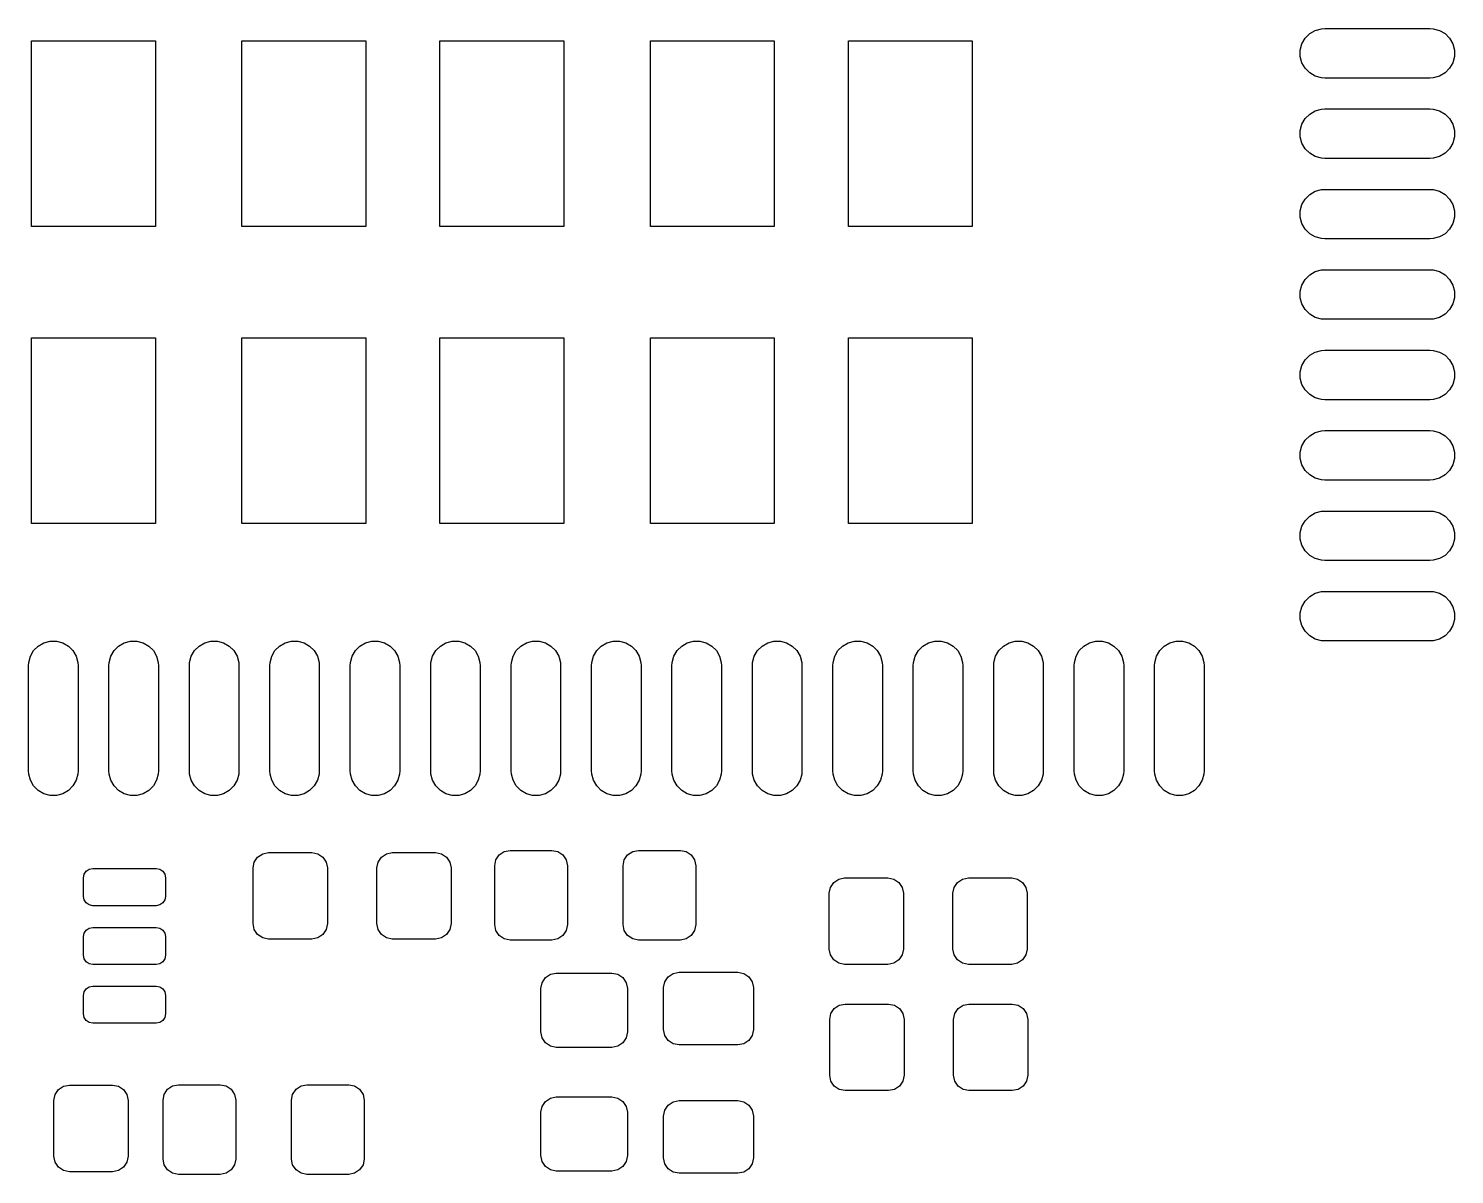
# Model space of a CAD drawing. Extents: x 124.2 to 163.5, y -118.2 to -41.5.
# Drawn here: x 140.38 to 163.43, y -117.94 to -99.42 of the extents above; entities that cross this region are included whole.
import ezdxf

# ---------------------------------------------------------------- set-up
doc = ezdxf.new("R2010")
doc.units = 0
doc.layers.add('BLACK', color=7, linetype='CONTINUOUS')

msp = doc.modelspace()

# ---------------------------------------------------------------- linework, layer by layer
at = {"layer": 'BLACK', "linetype": 'CONTINUOUS'}
for p, q in [((161.012659, -99.576495), (161.086495, -99.502659)), ((161.086495, -99.502659), (161.176927, -99.450448)), ((161.176927, -99.450448), (161.27779, -99.423422)), ((161.27779, -99.423422), (161.33, -99.42)), ((161.33, -99.42), (163.03, -99.42)), ((163.03, -99.42), (163.08221, -99.423422)), ((163.08221, -99.423422), (163.183073, -99.450448)), ((163.183073, -99.450448), (163.273505, -99.502659)), ((163.273505, -99.502659), (163.347341, -99.576495)), ((140.43, -102.62), (140.43, -99.62)), ((140.43, -99.62), (142.43, -99.62)), ((142.43, -99.62), (142.43, -102.62)), ((143.83, -102.62), (143.83, -99.62)), ((143.83, -99.62), (145.83, -99.62)), ((145.83, -99.62), (145.83, -102.62)), ((147.03, -102.62), (147.03, -99.62)), ((147.03, -99.62), (149.03, -99.62)), ((149.03, -99.62), (149.03, -102.62)), ((150.43, -102.62), (150.43, -99.62)), ((150.43, -99.62), (152.43, -99.62)), ((152.43, -99.62), (152.43, -102.62)), ((153.63, -102.62), (153.63, -99.62)), ((153.63, -99.62), (155.63, -99.62)), ((155.63, -99.62), (155.63, -102.62)), ((160.933422, -99.76779), (160.960448, -99.666927)), ((160.933422, -99.87221), (160.933422, -99.76779)), ((160.960448, -99.666927), (161.012659, -99.576495)), ((163.347341, -99.576495), (163.399552, -99.666927)), ((163.399552, -99.666927), (163.426578, -99.76779)), ((163.426578, -99.76779), (163.426578, -99.87221)), ((160.960448, -99.973073), (160.933422, -99.87221)), ((161.012659, -100.063505), (160.960448, -99.973073)), ((163.399552, -99.973073), (163.347341, -100.063505)), ((163.426578, -99.87221), (163.399552, -99.973073)), ((161.086495, -100.137341), (161.012659, -100.063505)), ((161.176927, -100.189552), (161.086495, -100.137341)), ((161.27779, -100.216578), (161.176927, -100.189552)), ((161.33, -100.22), (161.27779, -100.216578)), ((163.03, -100.22), (161.33, -100.22)), ((163.08221, -100.216578), (163.03, -100.22)), ((163.183073, -100.189552), (163.08221, -100.216578)), ((163.273505, -100.137341), (163.183073, -100.189552)), ((163.347341, -100.063505), (163.273505, -100.137341)), ((160.960448, -100.966927), (161.012659, -100.876495)), ((161.012659, -100.876495), (161.086495, -100.802659)), ((161.086495, -100.802659), (161.176927, -100.750448)), ((161.176927, -100.750448), (161.27779, -100.723422)), ((161.27779, -100.723422), (161.33, -100.72)), ((161.33, -100.72), (163.03, -100.72)), ((163.03, -100.72), (163.08221, -100.723422)), ((163.08221, -100.723422), (163.183073, -100.750448)), ((163.183073, -100.750448), (163.273505, -100.802659)), ((163.273505, -100.802659), (163.347341, -100.876495)), ((163.347341, -100.876495), (163.399552, -100.966927)), ((160.933422, -101.06779), (160.960448, -100.966927)), ((160.933422, -101.17221), (160.933422, -101.06779)), ((160.960448, -101.273073), (160.933422, -101.17221)), ((163.399552, -100.966927), (163.426578, -101.06779)), ((163.426578, -101.17221), (163.399552, -101.273073)), ((163.426578, -101.06779), (163.426578, -101.17221)), ((161.012659, -101.363505), (160.960448, -101.273073)), ((161.086495, -101.437341), (161.012659, -101.363505)), ((163.347341, -101.363505), (163.273505, -101.437341)), ((163.399552, -101.273073), (163.347341, -101.363505)), ((161.176927, -101.489552), (161.086495, -101.437341)), ((161.27779, -101.516578), (161.176927, -101.489552)), ((161.33, -101.52), (161.27779, -101.516578)), ((163.03, -101.52), (161.33, -101.52)), ((163.08221, -101.516578), (163.03, -101.52)), ((163.183073, -101.489552), (163.08221, -101.516578)), ((163.273505, -101.437341), (163.183073, -101.489552)), ((161.086495, -102.102659), (161.176927, -102.050448)), ((161.176927, -102.050448), (161.27779, -102.023422)), ((161.27779, -102.023422), (161.33, -102.02)), ((161.33, -102.02), (163.03, -102.02)), ((163.03, -102.02), (163.08221, -102.023422)), ((163.08221, -102.023422), (163.183073, -102.050448)), ((163.183073, -102.050448), (163.273505, -102.102659)), ((160.933422, -102.36779), (160.960448, -102.266927)), ((160.960448, -102.266927), (161.012659, -102.176495)), ((161.012659, -102.176495), (161.086495, -102.102659)), ((163.273505, -102.102659), (163.347341, -102.176495)), ((163.347341, -102.176495), (163.399552, -102.266927)), ((163.399552, -102.266927), (163.426578, -102.36779)), ((160.933422, -102.47221), (160.933422, -102.36779)), ((160.960448, -102.573073), (160.933422, -102.47221)), ((163.426578, -102.47221), (163.399552, -102.573073)), ((163.426578, -102.36779), (163.426578, -102.47221)), ((142.43, -102.62), (140.43, -102.62)), ((145.83, -102.62), (143.83, -102.62)), ((149.03, -102.62), (147.03, -102.62)), ((152.43, -102.62), (150.43, -102.62)), ((155.63, -102.62), (153.63, -102.62)), ((161.012659, -102.663505), (160.960448, -102.573073)), ((161.086495, -102.737341), (161.012659, -102.663505)), ((161.176927, -102.789552), (161.086495, -102.737341)), ((163.273505, -102.737341), (163.183073, -102.789552)), ((163.347341, -102.663505), (163.273505, -102.737341)), ((163.399552, -102.573073), (163.347341, -102.663505)), ((161.27779, -102.816578), (161.176927, -102.789552)), ((161.33, -102.82), (161.27779, -102.816578)), ((163.03, -102.82), (161.33, -102.82)), ((163.08221, -102.816578), (163.03, -102.82)), ((163.183073, -102.789552), (163.08221, -102.816578)), ((160.960448, -103.566927), (161.012659, -103.476495)), ((161.012659, -103.476495), (161.086495, -103.402659)), ((161.086495, -103.402659), (161.176927, -103.350448)), ((161.176927, -103.350448), (161.27779, -103.323422)), ((161.27779, -103.323422), (161.33, -103.32)), ((161.33, -103.32), (163.03, -103.32)), ((163.03, -103.32), (163.08221, -103.323422)), ((163.08221, -103.323422), (163.183073, -103.350448)), ((163.183073, -103.350448), (163.273505, -103.402659)), ((163.273505, -103.402659), (163.347341, -103.476495)), ((163.347341, -103.476495), (163.399552, -103.566927)), ((160.933422, -103.66779), (160.960448, -103.566927)), ((160.933422, -103.77221), (160.933422, -103.66779)), ((163.399552, -103.566927), (163.426578, -103.66779)), ((163.426578, -103.66779), (163.426578, -103.77221)), ((160.960448, -103.873073), (160.933422, -103.77221)), ((161.012659, -103.963505), (160.960448, -103.873073)), ((163.399552, -103.873073), (163.347341, -103.963505)), ((163.426578, -103.77221), (163.399552, -103.873073)), ((161.086495, -104.037341), (161.012659, -103.963505)), ((161.176927, -104.089552), (161.086495, -104.037341)), ((161.27779, -104.116578), (161.176927, -104.089552)), ((161.33, -104.12), (161.27779, -104.116578)), ((163.03, -104.12), (161.33, -104.12)), ((163.08221, -104.116578), (163.03, -104.12)), ((163.183073, -104.089552), (163.08221, -104.116578)), ((163.273505, -104.037341), (163.183073, -104.089552)), ((163.347341, -103.963505), (163.273505, -104.037341)), ((140.43, -107.42), (140.43, -104.42)), ((140.43, -104.42), (142.43, -104.42)), ((142.43, -104.42), (142.43, -107.42)), ((143.83, -107.42), (143.83, -104.42)), ((143.83, -104.42), (145.83, -104.42)), ((145.83, -104.42), (145.83, -107.42)), ((147.03, -107.42), (147.03, -104.42)), ((147.03, -104.42), (149.03, -104.42)), ((149.03, -104.42), (149.03, -107.42)), ((150.43, -107.42), (150.43, -104.42)), ((150.43, -104.42), (152.43, -104.42)), ((152.43, -104.42), (152.43, -107.42)), ((153.63, -107.42), (153.63, -104.42)), ((153.63, -104.42), (155.63, -104.42)), ((155.63, -104.42), (155.63, -107.42)), ((161.176927, -104.650448), (161.27779, -104.623422)), ((161.27779, -104.623422), (161.33, -104.62)), ((161.33, -104.62), (163.03, -104.62)), ((163.03, -104.62), (163.08221, -104.623422)), ((163.08221, -104.623422), (163.183073, -104.650448)), ((160.960448, -104.866927), (161.012659, -104.776495)), ((161.012659, -104.776495), (161.086495, -104.702659)), ((161.086495, -104.702659), (161.176927, -104.650448)), ((163.183073, -104.650448), (163.273505, -104.702659)), ((163.273505, -104.702659), (163.347341, -104.776495)), ((163.347341, -104.776495), (163.399552, -104.866927)), ((160.933422, -104.96779), (160.960448, -104.866927)), ((160.933422, -105.07221), (160.933422, -104.96779)), ((160.960448, -105.173073), (160.933422, -105.07221)), ((163.399552, -104.866927), (163.426578, -104.96779)), ((163.426578, -105.07221), (163.399552, -105.173073)), ((163.426578, -104.96779), (163.426578, -105.07221)), ((161.012659, -105.263505), (160.960448, -105.173073)), ((161.086495, -105.337341), (161.012659, -105.263505)), ((163.347341, -105.263505), (163.273505, -105.337341)), ((163.399552, -105.173073), (163.347341, -105.263505)), ((161.176927, -105.389552), (161.086495, -105.337341)), ((161.27779, -105.416578), (161.176927, -105.389552)), ((161.33, -105.42), (161.27779, -105.416578)), ((163.03, -105.42), (161.33, -105.42)), ((163.08221, -105.416578), (163.03, -105.42)), ((163.183073, -105.389552), (163.08221, -105.416578)), ((163.273505, -105.337341), (163.183073, -105.389552)), ((161.012659, -106.076495), (161.086495, -106.002659)), ((161.086495, -106.002659), (161.176927, -105.950448)), ((161.176927, -105.950448), (161.27779, -105.923422)), ((161.27779, -105.923422), (161.33, -105.92)), ((161.33, -105.92), (163.03, -105.92)), ((163.03, -105.92), (163.08221, -105.923422)), ((163.08221, -105.923422), (163.183073, -105.950448)), ((163.183073, -105.950448), (163.273505, -106.002659)), ((163.273505, -106.002659), (163.347341, -106.076495)), ((160.933422, -106.26779), (160.960448, -106.166927)), ((160.960448, -106.166927), (161.012659, -106.076495)), ((163.347341, -106.076495), (163.399552, -106.166927)), ((163.399552, -106.166927), (163.426578, -106.26779)), ((160.933422, -106.37221), (160.933422, -106.26779)), ((160.960448, -106.473073), (160.933422, -106.37221)), ((161.012659, -106.563505), (160.960448, -106.473073)), ((163.399552, -106.473073), (163.347341, -106.563505)), ((163.426578, -106.37221), (163.399552, -106.473073)), ((163.426578, -106.26779), (163.426578, -106.37221)), ((161.086495, -106.637341), (161.012659, -106.563505)), ((161.176927, -106.689552), (161.086495, -106.637341)), ((161.27779, -106.716578), (161.176927, -106.689552)), ((163.183073, -106.689552), (163.08221, -106.716578)), ((163.273505, -106.637341), (163.183073, -106.689552)), ((163.347341, -106.563505), (163.273505, -106.637341)), ((161.33, -106.72), (161.27779, -106.716578)), ((163.03, -106.72), (161.33, -106.72)), ((163.08221, -106.716578), (163.03, -106.72)), ((160.960448, -107.466927), (161.012659, -107.376495)), ((161.012659, -107.376495), (161.086495, -107.302659)), ((161.086495, -107.302659), (161.176927, -107.250448)), ((161.176927, -107.250448), (161.27779, -107.223422)), ((161.27779, -107.223422), (161.33, -107.22)), ((161.33, -107.22), (163.03, -107.22)), ((163.03, -107.22), (163.08221, -107.223422)), ((163.08221, -107.223422), (163.183073, -107.250448)), ((163.183073, -107.250448), (163.273505, -107.302659)), ((163.273505, -107.302659), (163.347341, -107.376495)), ((163.347341, -107.376495), (163.399552, -107.466927)), ((142.43, -107.42), (140.43, -107.42)), ((145.83, -107.42), (143.83, -107.42)), ((149.03, -107.42), (147.03, -107.42)), ((152.43, -107.42), (150.43, -107.42)), ((155.63, -107.42), (153.63, -107.42)), ((160.933422, -107.56779), (160.960448, -107.466927)), ((160.933422, -107.67221), (160.933422, -107.56779)), ((163.399552, -107.466927), (163.426578, -107.56779)), ((163.426578, -107.56779), (163.426578, -107.67221)), ((160.960448, -107.773073), (160.933422, -107.67221)), ((161.012659, -107.863505), (160.960448, -107.773073)), ((163.399552, -107.773073), (163.347341, -107.863505)), ((163.426578, -107.67221), (163.399552, -107.773073)), ((161.086495, -107.937341), (161.012659, -107.863505)), ((161.176927, -107.989552), (161.086495, -107.937341)), ((161.27779, -108.016578), (161.176927, -107.989552)), ((161.33, -108.02), (161.27779, -108.016578)), ((163.03, -108.02), (161.33, -108.02)), ((163.08221, -108.016578), (163.03, -108.02)), ((163.183073, -107.989552), (163.08221, -108.016578)), ((163.273505, -107.937341), (163.183073, -107.989552)), ((163.347341, -107.863505), (163.273505, -107.937341)), ((161.176927, -108.550448), (161.27779, -108.523422)), ((161.27779, -108.523422), (161.33, -108.52)), ((161.33, -108.52), (163.03, -108.52)), ((163.03, -108.52), (163.08221, -108.523422)), ((163.08221, -108.523422), (163.183073, -108.550448)), ((160.933422, -108.86779), (160.960448, -108.766927)), ((160.960448, -108.766927), (161.012659, -108.676495)), ((161.012659, -108.676495), (161.086495, -108.602659)), ((161.086495, -108.602659), (161.176927, -108.550448)), ((163.183073, -108.550448), (163.273505, -108.602659)), ((163.273505, -108.602659), (163.347341, -108.676495)), ((163.347341, -108.676495), (163.399552, -108.766927)), ((163.399552, -108.766927), (163.426578, -108.86779)), ((160.933422, -108.97221), (160.933422, -108.86779)), ((160.960448, -109.073073), (160.933422, -108.97221)), ((163.426578, -108.97221), (163.399552, -109.073073)), ((163.426578, -108.86779), (163.426578, -108.97221)), ((161.012659, -109.163505), (160.960448, -109.073073)), ((161.086495, -109.237341), (161.012659, -109.163505)), ((161.176927, -109.289552), (161.086495, -109.237341)), ((163.273505, -109.237341), (163.183073, -109.289552)), ((163.347341, -109.163505), (163.273505, -109.237341)), ((163.399552, -109.073073), (163.347341, -109.163505)), ((140.462659, -109.476495), (140.536495, -109.402659)), ((140.536495, -109.402659), (140.626927, -109.350448)), ((140.626927, -109.350448), (140.72779, -109.323422)), ((140.72779, -109.323422), (140.83221, -109.323422)), ((140.83221, -109.323422), (140.933073, -109.350448)), ((140.933073, -109.350448), (141.023505, -109.402659)), ((141.023505, -109.402659), (141.097341, -109.476495)), ((141.762659, -109.476495), (141.836495, -109.402659)), ((141.836495, -109.402659), (141.926927, -109.350448)), ((141.926927, -109.350448), (142.02779, -109.323422)), ((142.02779, -109.323422), (142.13221, -109.323422)), ((142.13221, -109.323422), (142.233073, -109.350448)), ((142.233073, -109.350448), (142.323505, -109.402659)), ((142.323505, -109.402659), (142.397341, -109.476495)), ((143.062659, -109.476495), (143.136495, -109.402659)), ((143.136495, -109.402659), (143.226927, -109.350448)), ((143.226927, -109.350448), (143.32779, -109.323422)), ((143.32779, -109.323422), (143.43221, -109.323422)), ((143.43221, -109.323422), (143.533073, -109.350448)), ((143.533073, -109.350448), (143.623505, -109.402659)), ((143.623505, -109.402659), (143.697341, -109.476495)), ((144.362659, -109.476495), (144.436495, -109.402659)), ((144.436495, -109.402659), (144.526927, -109.350448)), ((144.526927, -109.350448), (144.62779, -109.323422)), ((144.62779, -109.323422), (144.73221, -109.323422)), ((144.73221, -109.323422), (144.833073, -109.350448)), ((144.833073, -109.350448), (144.923505, -109.402659)), ((144.923505, -109.402659), (144.997341, -109.476495)), ((145.662659, -109.476495), (145.736495, -109.402659)), ((145.736495, -109.402659), (145.826927, -109.350448)), ((145.826927, -109.350448), (145.92779, -109.323422)), ((145.92779, -109.323422), (146.03221, -109.323422)), ((146.03221, -109.323422), (146.133073, -109.350448)), ((146.133073, -109.350448), (146.223505, -109.402659)), ((146.223505, -109.402659), (146.297341, -109.476495)), ((146.962659, -109.476495), (147.036495, -109.402659)), ((147.036495, -109.402659), (147.126927, -109.350448)), ((147.126927, -109.350448), (147.22779, -109.323422)), ((147.22779, -109.323422), (147.33221, -109.323422)), ((147.33221, -109.323422), (147.433073, -109.350448)), ((147.433073, -109.350448), (147.523505, -109.402659)), ((147.523505, -109.402659), (147.597341, -109.476495)), ((148.262659, -109.476495), (148.336495, -109.402659)), ((148.336495, -109.402659), (148.426927, -109.350448)), ((148.426927, -109.350448), (148.52779, -109.323422)), ((148.52779, -109.323422), (148.63221, -109.323422)), ((148.63221, -109.323422), (148.733073, -109.350448)), ((148.733073, -109.350448), (148.823505, -109.402659)), ((148.823505, -109.402659), (148.897341, -109.476495)), ((149.562659, -109.476495), (149.636495, -109.402659)), ((149.636495, -109.402659), (149.726927, -109.350448)), ((149.726927, -109.350448), (149.82779, -109.323422)), ((149.82779, -109.323422), (149.93221, -109.323422)), ((149.93221, -109.323422), (150.033073, -109.350448)), ((150.033073, -109.350448), (150.123505, -109.402659)), ((150.123505, -109.402659), (150.197341, -109.476495)), ((150.862659, -109.476495), (150.936495, -109.402659)), ((150.936495, -109.402659), (151.026927, -109.350448)), ((151.026927, -109.350448), (151.12779, -109.323422)), ((151.12779, -109.323422), (151.23221, -109.323422)), ((151.23221, -109.323422), (151.333073, -109.350448)), ((151.333073, -109.350448), (151.423505, -109.402659)), ((151.423505, -109.402659), (151.497341, -109.476495)), ((152.162659, -109.476495), (152.236495, -109.402659)), ((152.236495, -109.402659), (152.326927, -109.350448)), ((152.326927, -109.350448), (152.42779, -109.323422)), ((152.42779, -109.323422), (152.53221, -109.323422)), ((152.53221, -109.323422), (152.633073, -109.350448)), ((152.633073, -109.350448), (152.723505, -109.402659)), ((152.723505, -109.402659), (152.797341, -109.476495)), ((153.462659, -109.476495), (153.536495, -109.402659)), ((153.536495, -109.402659), (153.626927, -109.350448)), ((153.626927, -109.350448), (153.72779, -109.323422)), ((153.72779, -109.323422), (153.83221, -109.323422)), ((153.83221, -109.323422), (153.933073, -109.350448)), ((153.933073, -109.350448), (154.023505, -109.402659)), ((154.023505, -109.402659), (154.097341, -109.476495)), ((154.762659, -109.476495), (154.836495, -109.402659)), ((154.836495, -109.402659), (154.926927, -109.350448)), ((154.926927, -109.350448), (155.02779, -109.323422)), ((155.02779, -109.323422), (155.13221, -109.323422)), ((155.13221, -109.323422), (155.233073, -109.350448)), ((155.233073, -109.350448), (155.323505, -109.402659)), ((155.323505, -109.402659), (155.397341, -109.476495)), ((156.062659, -109.476495), (156.136495, -109.402659)), ((156.136495, -109.402659), (156.226927, -109.350448)), ((156.226927, -109.350448), (156.32779, -109.323422)), ((156.32779, -109.323422), (156.43221, -109.323422)), ((156.43221, -109.323422), (156.533073, -109.350448)), ((156.533073, -109.350448), (156.623505, -109.402659)), ((156.623505, -109.402659), (156.697341, -109.476495)), ((157.362659, -109.476495), (157.436495, -109.402659)), ((157.436495, -109.402659), (157.526927, -109.350448)), ((157.526927, -109.350448), (157.62779, -109.323422)), ((157.62779, -109.323422), (157.73221, -109.323422)), ((157.73221, -109.323422), (157.833073, -109.350448)), ((157.833073, -109.350448), (157.923505, -109.402659)), ((157.923505, -109.402659), (157.997341, -109.476495)), ((158.662659, -109.476495), (158.736495, -109.402659)), ((158.736495, -109.402659), (158.826927, -109.350448)), ((158.826927, -109.350448), (158.92779, -109.323422)), ((158.92779, -109.323422), (159.03221, -109.323422)), ((159.03221, -109.323422), (159.133073, -109.350448)), ((159.133073, -109.350448), (159.223505, -109.402659)), ((159.223505, -109.402659), (159.297341, -109.476495)), ((161.27779, -109.316578), (161.176927, -109.289552)), ((161.33, -109.32), (161.27779, -109.316578)), ((163.03, -109.32), (161.33, -109.32)), ((163.08221, -109.316578), (163.03, -109.32)), ((163.183073, -109.289552), (163.08221, -109.316578)), ((140.38, -109.72), (140.383422, -109.66779)), ((140.383422, -109.66779), (140.410448, -109.566927)), ((140.410448, -109.566927), (140.462659, -109.476495)), ((141.097341, -109.476495), (141.149552, -109.566927)), ((141.149552, -109.566927), (141.176578, -109.66779)), ((141.176578, -109.66779), (141.18, -109.72)), ((141.68, -109.72), (141.683422, -109.66779)), ((141.683422, -109.66779), (141.710448, -109.566927)), ((141.710448, -109.566927), (141.762659, -109.476495)), ((142.397341, -109.476495), (142.449552, -109.566927)), ((142.449552, -109.566927), (142.476578, -109.66779)), ((142.476578, -109.66779), (142.48, -109.72)), ((142.98, -109.72), (142.983422, -109.66779)), ((142.983422, -109.66779), (143.010448, -109.566927)), ((143.010448, -109.566927), (143.062659, -109.476495)), ((143.697341, -109.476495), (143.749552, -109.566927)), ((143.749552, -109.566927), (143.776578, -109.66779)), ((143.776578, -109.66779), (143.78, -109.72)), ((144.28, -109.72), (144.283422, -109.66779)), ((144.283422, -109.66779), (144.310448, -109.566927)), ((144.310448, -109.566927), (144.362659, -109.476495)), ((144.997341, -109.476495), (145.049552, -109.566927)), ((145.049552, -109.566927), (145.076578, -109.66779)), ((145.076578, -109.66779), (145.08, -109.72)), ((145.58, -109.72), (145.583422, -109.66779)), ((145.583422, -109.66779), (145.610448, -109.566927)), ((145.610448, -109.566927), (145.662659, -109.476495)), ((146.297341, -109.476495), (146.349552, -109.566927)), ((146.349552, -109.566927), (146.376578, -109.66779)), ((146.376578, -109.66779), (146.38, -109.72)), ((146.88, -109.72), (146.883422, -109.66779)), ((146.883422, -109.66779), (146.910448, -109.566927)), ((146.910448, -109.566927), (146.962659, -109.476495)), ((147.597341, -109.476495), (147.649552, -109.566927)), ((147.649552, -109.566927), (147.676578, -109.66779)), ((147.676578, -109.66779), (147.68, -109.72)), ((148.18, -109.72), (148.183422, -109.66779)), ((148.183422, -109.66779), (148.210448, -109.566927)), ((148.210448, -109.566927), (148.262659, -109.476495)), ((148.897341, -109.476495), (148.949552, -109.566927)), ((148.949552, -109.566927), (148.976578, -109.66779)), ((148.976578, -109.66779), (148.98, -109.72)), ((149.48, -109.72), (149.483422, -109.66779)), ((149.483422, -109.66779), (149.510448, -109.566927)), ((149.510448, -109.566927), (149.562659, -109.476495)), ((150.197341, -109.476495), (150.249552, -109.566927)), ((150.249552, -109.566927), (150.276578, -109.66779)), ((150.276578, -109.66779), (150.28, -109.72)), ((150.78, -109.72), (150.783422, -109.66779)), ((150.783422, -109.66779), (150.810448, -109.566927)), ((150.810448, -109.566927), (150.862659, -109.476495)), ((151.497341, -109.476495), (151.549552, -109.566927)), ((151.549552, -109.566927), (151.576578, -109.66779)), ((151.576578, -109.66779), (151.58, -109.72)), ((152.08, -109.72), (152.083422, -109.66779)), ((152.083422, -109.66779), (152.110448, -109.566927)), ((152.110448, -109.566927), (152.162659, -109.476495)), ((152.797341, -109.476495), (152.849552, -109.566927)), ((152.849552, -109.566927), (152.876578, -109.66779)), ((152.876578, -109.66779), (152.88, -109.72)), ((153.38, -109.72), (153.383422, -109.66779)), ((153.383422, -109.66779), (153.410448, -109.566927)), ((153.410448, -109.566927), (153.462659, -109.476495)), ((154.097341, -109.476495), (154.149552, -109.566927)), ((154.149552, -109.566927), (154.176578, -109.66779)), ((154.176578, -109.66779), (154.18, -109.72)), ((154.68, -109.72), (154.683422, -109.66779)), ((154.683422, -109.66779), (154.710448, -109.566927)), ((154.710448, -109.566927), (154.762659, -109.476495)), ((155.397341, -109.476495), (155.449552, -109.566927)), ((155.449552, -109.566927), (155.476578, -109.66779)), ((155.476578, -109.66779), (155.48, -109.72)), ((155.98, -109.72), (155.983422, -109.66779)), ((155.983422, -109.66779), (156.010448, -109.566927)), ((156.010448, -109.566927), (156.062659, -109.476495)), ((156.697341, -109.476495), (156.749552, -109.566927)), ((156.749552, -109.566927), (156.776578, -109.66779)), ((156.776578, -109.66779), (156.78, -109.72)), ((157.28, -109.72), (157.283422, -109.66779)), ((157.283422, -109.66779), (157.310448, -109.566927)), ((157.310448, -109.566927), (157.362659, -109.476495)), ((157.997341, -109.476495), (158.049552, -109.566927)), ((158.049552, -109.566927), (158.076578, -109.66779)), ((158.076578, -109.66779), (158.08, -109.72)), ((158.58, -109.72), (158.583422, -109.66779)), ((158.583422, -109.66779), (158.610448, -109.566927)), ((158.610448, -109.566927), (158.662659, -109.476495)), ((159.297341, -109.476495), (159.349552, -109.566927)), ((159.349552, -109.566927), (159.376578, -109.66779)), ((159.376578, -109.66779), (159.38, -109.72)), ((140.38, -111.42), (140.38, -109.72)), ((141.18, -109.72), (141.18, -111.42)), ((141.68, -111.42), (141.68, -109.72)), ((142.48, -109.72), (142.48, -111.42)), ((142.98, -111.42), (142.98, -109.72)), ((143.78, -109.72), (143.78, -111.42)), ((144.28, -111.42), (144.28, -109.72)), ((145.08, -109.72), (145.08, -111.42)), ((145.58, -111.42), (145.58, -109.72)), ((146.38, -109.72), (146.38, -111.42)), ((146.88, -111.42), (146.88, -109.72)), ((147.68, -109.72), (147.68, -111.42)), ((148.18, -111.42), (148.18, -109.72)), ((148.98, -109.72), (148.98, -111.42)), ((149.48, -111.42), (149.48, -109.72)), ((150.28, -109.72), (150.28, -111.42)), ((150.78, -111.42), (150.78, -109.72)), ((151.58, -109.72), (151.58, -111.42)), ((152.08, -111.42), (152.08, -109.72)), ((152.88, -109.72), (152.88, -111.42)), ((153.38, -111.42), (153.38, -109.72)), ((154.18, -109.72), (154.18, -111.42)), ((154.68, -111.42), (154.68, -109.72)), ((155.48, -109.72), (155.48, -111.42)), ((155.98, -111.42), (155.98, -109.72)), ((156.78, -109.72), (156.78, -111.42)), ((157.28, -111.42), (157.28, -109.72)), ((158.08, -109.72), (158.08, -111.42)), ((158.58, -111.42), (158.58, -109.72)), ((159.38, -109.72), (159.38, -111.42)), ((140.383422, -111.47221), (140.38, -111.42)), ((140.410448, -111.573073), (140.383422, -111.47221)), ((141.176578, -111.47221), (141.149552, -111.573073)), ((141.18, -111.42), (141.176578, -111.47221)), ((141.683422, -111.47221), (141.68, -111.42)), ((141.710448, -111.573073), (141.683422, -111.47221)), ((142.476578, -111.47221), (142.449552, -111.573073)), ((142.48, -111.42), (142.476578, -111.47221)), ((142.983422, -111.47221), (142.98, -111.42)), ((143.010448, -111.573073), (142.983422, -111.47221)), ((143.776578, -111.47221), (143.749552, -111.573073)), ((143.78, -111.42), (143.776578, -111.47221)), ((144.283422, -111.47221), (144.28, -111.42)), ((144.310448, -111.573073), (144.283422, -111.47221)), ((145.076578, -111.47221), (145.049552, -111.573073)), ((145.08, -111.42), (145.076578, -111.47221)), ((145.583422, -111.47221), (145.58, -111.42)), ((145.610448, -111.573073), (145.583422, -111.47221)), ((146.376578, -111.47221), (146.349552, -111.573073)), ((146.38, -111.42), (146.376578, -111.47221)), ((146.883422, -111.47221), (146.88, -111.42)), ((146.910448, -111.573073), (146.883422, -111.47221)), ((147.676578, -111.47221), (147.649552, -111.573073)), ((147.68, -111.42), (147.676578, -111.47221)), ((148.183422, -111.47221), (148.18, -111.42)), ((148.210448, -111.573073), (148.183422, -111.47221)), ((148.976578, -111.47221), (148.949552, -111.573073)), ((148.98, -111.42), (148.976578, -111.47221)), ((149.483422, -111.47221), (149.48, -111.42)), ((149.510448, -111.573073), (149.483422, -111.47221)), ((150.276578, -111.47221), (150.249552, -111.573073)), ((150.28, -111.42), (150.276578, -111.47221)), ((150.783422, -111.47221), (150.78, -111.42)), ((150.810448, -111.573073), (150.783422, -111.47221)), ((151.576578, -111.47221), (151.549552, -111.573073)), ((151.58, -111.42), (151.576578, -111.47221)), ((152.083422, -111.47221), (152.08, -111.42)), ((152.110448, -111.573073), (152.083422, -111.47221)), ((152.876578, -111.47221), (152.849552, -111.573073)), ((152.88, -111.42), (152.876578, -111.47221)), ((153.383422, -111.47221), (153.38, -111.42)), ((153.410448, -111.573073), (153.383422, -111.47221)), ((154.176578, -111.47221), (154.149552, -111.573073)), ((154.18, -111.42), (154.176578, -111.47221)), ((154.683422, -111.47221), (154.68, -111.42)), ((154.710448, -111.573073), (154.683422, -111.47221)), ((155.476578, -111.47221), (155.449552, -111.573073)), ((155.48, -111.42), (155.476578, -111.47221)), ((155.983422, -111.47221), (155.98, -111.42)), ((156.010448, -111.573073), (155.983422, -111.47221)), ((156.776578, -111.47221), (156.749552, -111.573073)), ((156.78, -111.42), (156.776578, -111.47221)), ((157.283422, -111.47221), (157.28, -111.42)), ((157.310448, -111.573073), (157.283422, -111.47221)), ((158.076578, -111.47221), (158.049552, -111.573073)), ((158.08, -111.42), (158.076578, -111.47221)), ((158.583422, -111.47221), (158.58, -111.42)), ((158.610448, -111.573073), (158.583422, -111.47221)), ((159.376578, -111.47221), (159.349552, -111.573073)), ((159.38, -111.42), (159.376578, -111.47221)), ((140.462659, -111.663505), (140.410448, -111.573073)), ((140.536495, -111.737341), (140.462659, -111.663505)), ((140.626927, -111.789552), (140.536495, -111.737341)), ((141.023505, -111.737341), (140.933073, -111.789552)), ((141.097341, -111.663505), (141.023505, -111.737341)), ((141.149552, -111.573073), (141.097341, -111.663505)), ((141.762659, -111.663505), (141.710448, -111.573073)), ((141.836495, -111.737341), (141.762659, -111.663505)), ((141.926927, -111.789552), (141.836495, -111.737341)), ((142.323505, -111.737341), (142.233073, -111.789552)), ((142.397341, -111.663505), (142.323505, -111.737341)), ((142.449552, -111.573073), (142.397341, -111.663505)), ((143.062659, -111.663505), (143.010448, -111.573073)), ((143.136495, -111.737341), (143.062659, -111.663505)), ((143.226927, -111.789552), (143.136495, -111.737341)), ((143.623505, -111.737341), (143.533073, -111.789552)), ((143.697341, -111.663505), (143.623505, -111.737341)), ((143.749552, -111.573073), (143.697341, -111.663505)), ((144.362659, -111.663505), (144.310448, -111.573073)), ((144.436495, -111.737341), (144.362659, -111.663505)), ((144.526927, -111.789552), (144.436495, -111.737341)), ((144.923505, -111.737341), (144.833073, -111.789552)), ((144.997341, -111.663505), (144.923505, -111.737341)), ((145.049552, -111.573073), (144.997341, -111.663505)), ((145.662659, -111.663505), (145.610448, -111.573073)), ((145.736495, -111.737341), (145.662659, -111.663505)), ((145.826927, -111.789552), (145.736495, -111.737341)), ((146.223505, -111.737341), (146.133073, -111.789552)), ((146.297341, -111.663505), (146.223505, -111.737341)), ((146.349552, -111.573073), (146.297341, -111.663505)), ((146.962659, -111.663505), (146.910448, -111.573073)), ((147.036495, -111.737341), (146.962659, -111.663505)), ((147.126927, -111.789552), (147.036495, -111.737341)), ((147.523505, -111.737341), (147.433073, -111.789552)), ((147.597341, -111.663505), (147.523505, -111.737341)), ((147.649552, -111.573073), (147.597341, -111.663505)), ((148.262659, -111.663505), (148.210448, -111.573073)), ((148.336495, -111.737341), (148.262659, -111.663505)), ((148.426927, -111.789552), (148.336495, -111.737341)), ((148.823505, -111.737341), (148.733073, -111.789552)), ((148.897341, -111.663505), (148.823505, -111.737341)), ((148.949552, -111.573073), (148.897341, -111.663505)), ((149.562659, -111.663505), (149.510448, -111.573073)), ((149.636495, -111.737341), (149.562659, -111.663505)), ((149.726927, -111.789552), (149.636495, -111.737341)), ((150.123505, -111.737341), (150.033073, -111.789552)), ((150.197341, -111.663505), (150.123505, -111.737341)), ((150.249552, -111.573073), (150.197341, -111.663505)), ((150.862659, -111.663505), (150.810448, -111.573073)), ((150.936495, -111.737341), (150.862659, -111.663505)), ((151.026927, -111.789552), (150.936495, -111.737341)), ((151.423505, -111.737341), (151.333073, -111.789552)), ((151.497341, -111.663505), (151.423505, -111.737341)), ((151.549552, -111.573073), (151.497341, -111.663505)), ((152.162659, -111.663505), (152.110448, -111.573073)), ((152.236495, -111.737341), (152.162659, -111.663505)), ((152.326927, -111.789552), (152.236495, -111.737341)), ((152.723505, -111.737341), (152.633073, -111.789552)), ((152.797341, -111.663505), (152.723505, -111.737341)), ((152.849552, -111.573073), (152.797341, -111.663505)), ((153.462659, -111.663505), (153.410448, -111.573073)), ((153.536495, -111.737341), (153.462659, -111.663505)), ((153.626927, -111.789552), (153.536495, -111.737341)), ((154.023505, -111.737341), (153.933073, -111.789552)), ((154.097341, -111.663505), (154.023505, -111.737341)), ((154.149552, -111.573073), (154.097341, -111.663505)), ((154.762659, -111.663505), (154.710448, -111.573073)), ((154.836495, -111.737341), (154.762659, -111.663505)), ((154.926927, -111.789552), (154.836495, -111.737341)), ((155.323505, -111.737341), (155.233073, -111.789552)), ((155.397341, -111.663505), (155.323505, -111.737341)), ((155.449552, -111.573073), (155.397341, -111.663505)), ((156.062659, -111.663505), (156.010448, -111.573073)), ((156.136495, -111.737341), (156.062659, -111.663505)), ((156.226927, -111.789552), (156.136495, -111.737341)), ((156.623505, -111.737341), (156.533073, -111.789552)), ((156.697341, -111.663505), (156.623505, -111.737341)), ((156.749552, -111.573073), (156.697341, -111.663505)), ((157.362659, -111.663505), (157.310448, -111.573073)), ((157.436495, -111.737341), (157.362659, -111.663505)), ((157.526927, -111.789552), (157.436495, -111.737341)), ((157.923505, -111.737341), (157.833073, -111.789552)), ((157.997341, -111.663505), (157.923505, -111.737341)), ((158.049552, -111.573073), (157.997341, -111.663505)), ((158.662659, -111.663505), (158.610448, -111.573073)), ((158.736495, -111.737341), (158.662659, -111.663505)), ((158.826927, -111.789552), (158.736495, -111.737341)), ((159.223505, -111.737341), (159.133073, -111.789552)), ((159.297341, -111.663505), (159.223505, -111.737341)), ((159.349552, -111.573073), (159.297341, -111.663505)), ((140.72779, -111.816578), (140.626927, -111.789552)), ((140.83221, -111.816578), (140.72779, -111.816578)), ((140.933073, -111.789552), (140.83221, -111.816578)), ((142.02779, -111.816578), (141.926927, -111.789552)), ((142.13221, -111.816578), (142.02779, -111.816578)), ((142.233073, -111.789552), (142.13221, -111.816578)), ((143.32779, -111.816578), (143.226927, -111.789552)), ((143.43221, -111.816578), (143.32779, -111.816578)), ((143.533073, -111.789552), (143.43221, -111.816578)), ((144.62779, -111.816578), (144.526927, -111.789552)), ((144.73221, -111.816578), (144.62779, -111.816578)), ((144.833073, -111.789552), (144.73221, -111.816578)), ((145.92779, -111.816578), (145.826927, -111.789552)), ((146.03221, -111.816578), (145.92779, -111.816578)), ((146.133073, -111.789552), (146.03221, -111.816578)), ((147.22779, -111.816578), (147.126927, -111.789552)), ((147.33221, -111.816578), (147.22779, -111.816578)), ((147.433073, -111.789552), (147.33221, -111.816578)), ((148.52779, -111.816578), (148.426927, -111.789552)), ((148.63221, -111.816578), (148.52779, -111.816578)), ((148.733073, -111.789552), (148.63221, -111.816578)), ((149.82779, -111.816578), (149.726927, -111.789552)), ((149.93221, -111.816578), (149.82779, -111.816578)), ((150.033073, -111.789552), (149.93221, -111.816578)), ((151.12779, -111.816578), (151.026927, -111.789552)), ((151.23221, -111.816578), (151.12779, -111.816578)), ((151.333073, -111.789552), (151.23221, -111.816578)), ((152.42779, -111.816578), (152.326927, -111.789552)), ((152.53221, -111.816578), (152.42779, -111.816578)), ((152.633073, -111.789552), (152.53221, -111.816578)), ((153.72779, -111.816578), (153.626927, -111.789552)), ((153.83221, -111.816578), (153.72779, -111.816578)), ((153.933073, -111.789552), (153.83221, -111.816578)), ((155.02779, -111.816578), (154.926927, -111.789552)), ((155.13221, -111.816578), (155.02779, -111.816578)), ((155.233073, -111.789552), (155.13221, -111.816578)), ((156.32779, -111.816578), (156.226927, -111.789552)), ((156.43221, -111.816578), (156.32779, -111.816578)), ((156.533073, -111.789552), (156.43221, -111.816578)), ((157.62779, -111.816578), (157.526927, -111.789552)), ((157.73221, -111.816578), (157.62779, -111.816578)), ((157.833073, -111.789552), (157.73221, -111.816578)), ((158.92779, -111.816578), (158.826927, -111.789552)), ((159.03221, -111.816578), (158.92779, -111.816578)), ((159.133073, -111.789552), (159.03221, -111.816578)), ((144.01, -112.99), (144.02903, -112.894329)), ((144.02903, -112.894329), (144.083223, -112.813223)), ((144.083223, -112.813223), (144.164329, -112.75903)), ((144.164329, -112.75903), (144.26, -112.74)), ((144.26, -112.74), (144.96, -112.74)), ((144.96, -112.74), (145.055671, -112.75903)), ((145.055671, -112.75903), (145.136777, -112.813223)), ((145.136777, -112.813223), (145.19097, -112.894329)), ((145.19097, -112.894329), (145.21, -112.99)), ((146.01, -112.99), (146.02903, -112.894329)), ((146.02903, -112.894329), (146.083223, -112.813223)), ((146.083223, -112.813223), (146.164329, -112.75903)), ((146.164329, -112.75903), (146.26, -112.74)), ((146.26, -112.74), (146.96, -112.74)), ((146.96, -112.74), (147.055671, -112.75903)), ((147.055671, -112.75903), (147.136777, -112.813223)), ((147.136777, -112.813223), (147.19097, -112.894329)), ((147.19097, -112.894329), (147.21, -112.99)), ((147.915, -112.955), (147.93403, -112.859329)), ((147.93403, -112.859329), (147.988223, -112.778223)), ((147.988223, -112.778223), (148.069329, -112.72403)), ((148.069329, -112.72403), (148.165, -112.705)), ((148.165, -112.705), (148.84, -112.705)), ((148.84, -112.705), (148.935671, -112.72403)), ((148.935671, -112.72403), (149.016777, -112.778223)), ((149.016777, -112.778223), (149.07097, -112.859329)), ((149.07097, -112.859329), (149.09, -112.955)), ((149.99, -112.955), (150.00903, -112.859329)), ((150.00903, -112.859329), (150.063223, -112.778223)), ((150.063223, -112.778223), (150.144329, -112.72403)), ((150.144329, -112.72403), (150.24, -112.705)), ((150.24, -112.705), (150.915, -112.705)), ((150.915, -112.705), (151.010671, -112.72403)), ((151.010671, -112.72403), (151.091777, -112.778223)), ((151.091777, -112.778223), (151.14597, -112.859329)), ((151.14597, -112.859329), (151.165, -112.955)), ((141.2675, -113.15), (141.278918, -113.092597)), ((141.2675, -113.45), (141.2675, -113.15)), ((141.278918, -113.092597), (141.311434, -113.043934)), ((141.311434, -113.043934), (141.360097, -113.011418)), ((141.360097, -113.011418), (141.4175, -113)), ((141.4175, -113), (142.4425, -113)), ((142.4425, -113), (142.499903, -113.011418)), ((142.499903, -113.011418), (142.548566, -113.043934)), ((142.548566, -113.043934), (142.581082, -113.092597)), ((142.581082, -113.092597), (142.5925, -113.15)), ((142.5925, -113.15), (142.5925, -113.45)), ((144.01, -113.89), (144.01, -112.99)), ((145.21, -112.99), (145.21, -113.89)), ((146.01, -113.89), (146.01, -112.99)), ((147.21, -112.99), (147.21, -113.89)), ((147.915, -113.905), (147.915, -112.955)), ((149.09, -112.955), (149.09, -113.905)), ((149.99, -113.905), (149.99, -112.955)), ((151.165, -112.955), (151.165, -113.905)), ((153.474329, -113.16903), (153.57, -113.15)), ((153.57, -113.15), (154.27, -113.15)), ((154.27, -113.15), (154.365671, -113.16903)), ((155.474329, -113.16903), (155.57, -113.15)), ((155.57, -113.15), (156.27, -113.15)), ((156.27, -113.15), (156.365671, -113.16903)), ((153.32, -113.4), (153.33903, -113.304329)), ((153.33903, -113.304329), (153.393223, -113.223223)), ((153.393223, -113.223223), (153.474329, -113.16903)), ((154.365671, -113.16903), (154.446777, -113.223223)), ((154.446777, -113.223223), (154.50097, -113.304329)), ((154.50097, -113.304329), (154.52, -113.4)), ((155.32, -113.4), (155.33903, -113.304329)), ((155.33903, -113.304329), (155.393223, -113.223223)), ((155.393223, -113.223223), (155.474329, -113.16903)), ((156.365671, -113.16903), (156.446777, -113.223223)), ((156.446777, -113.223223), (156.50097, -113.304329)), ((156.50097, -113.304329), (156.52, -113.4)), ((141.278918, -113.507403), (141.2675, -113.45)), ((141.311434, -113.556066), (141.278918, -113.507403)), ((141.360097, -113.588582), (141.311434, -113.556066)), ((141.4175, -113.6), (141.360097, -113.588582)), ((142.4425, -113.6), (141.4175, -113.6)), ((142.499903, -113.588582), (142.4425, -113.6)), ((142.548566, -113.556066), (142.499903, -113.588582)), ((142.581082, -113.507403), (142.548566, -113.556066)), ((142.5925, -113.45), (142.581082, -113.507403)), ((153.32, -114.3), (153.32, -113.4)), ((154.52, -113.4), (154.52, -114.3)), ((155.32, -114.3), (155.32, -113.4)), ((156.52, -113.4), (156.52, -114.3)), ((141.2675, -114.1), (141.278918, -114.042597)), ((141.278918, -114.042597), (141.311434, -113.993934)), ((141.311434, -113.993934), (141.360097, -113.961418)), ((141.360097, -113.961418), (141.4175, -113.95)), ((141.4175, -113.95), (142.4425, -113.95)), ((142.4425, -113.95), (142.499903, -113.961418)), ((142.499903, -113.961418), (142.548566, -113.993934)), ((142.548566, -113.993934), (142.581082, -114.042597)), ((142.581082, -114.042597), (142.5925, -114.1)), ((144.02903, -113.985671), (144.01, -113.89)), ((144.083223, -114.066777), (144.02903, -113.985671)), ((144.164329, -114.12097), (144.083223, -114.066777)), ((145.136777, -114.066777), (145.055671, -114.12097)), ((145.19097, -113.985671), (145.136777, -114.066777)), ((145.21, -113.89), (145.19097, -113.985671)), ((146.02903, -113.985671), (146.01, -113.89)), ((146.083223, -114.066777), (146.02903, -113.985671)), ((146.164329, -114.12097), (146.083223, -114.066777)), ((147.136777, -114.066777), (147.055671, -114.12097)), ((147.19097, -113.985671), (147.136777, -114.066777)), ((147.21, -113.89), (147.19097, -113.985671)), ((147.93403, -114.000671), (147.915, -113.905)), ((147.988223, -114.081777), (147.93403, -114.000671)), ((149.07097, -114.000671), (149.016777, -114.081777)), ((149.09, -113.905), (149.07097, -114.000671)), ((150.00903, -114.000671), (149.99, -113.905)), ((150.063223, -114.081777), (150.00903, -114.000671)), ((151.14597, -114.000671), (151.091777, -114.081777)), ((151.165, -113.905), (151.14597, -114.000671)), ((141.2675, -114.4), (141.2675, -114.1)), ((142.5925, -114.1), (142.5925, -114.4)), ((144.26, -114.14), (144.164329, -114.12097)), ((144.96, -114.14), (144.26, -114.14)), ((145.055671, -114.12097), (144.96, -114.14)), ((146.26, -114.14), (146.164329, -114.12097)), ((146.96, -114.14), (146.26, -114.14)), ((147.055671, -114.12097), (146.96, -114.14)), ((148.069329, -114.13597), (147.988223, -114.081777)), ((148.165, -114.155), (148.069329, -114.13597)), ((148.84, -114.155), (148.165, -114.155)), ((148.935671, -114.13597), (148.84, -114.155)), ((149.016777, -114.081777), (148.935671, -114.13597)), ((150.144329, -114.13597), (150.063223, -114.081777)), ((150.24, -114.155), (150.144329, -114.13597)), ((150.915, -114.155), (150.24, -114.155)), ((151.010671, -114.13597), (150.915, -114.155)), ((151.091777, -114.081777), (151.010671, -114.13597)), ((153.33903, -114.395671), (153.32, -114.3)), ((154.52, -114.3), (154.50097, -114.395671)), ((155.33903, -114.395671), (155.32, -114.3)), ((156.52, -114.3), (156.50097, -114.395671)), ((141.278918, -114.457403), (141.2675, -114.4)), ((141.311434, -114.506066), (141.278918, -114.457403)), ((141.360097, -114.538582), (141.311434, -114.506066)), ((141.4175, -114.55), (141.360097, -114.538582)), ((142.499903, -114.538582), (142.4425, -114.55)), ((142.548566, -114.506066), (142.499903, -114.538582)), ((142.581082, -114.457403), (142.548566, -114.506066)), ((142.5925, -114.4), (142.581082, -114.457403)), ((153.393223, -114.476777), (153.33903, -114.395671)), ((153.474329, -114.53097), (153.393223, -114.476777)), ((153.57, -114.55), (153.474329, -114.53097)), ((154.365671, -114.53097), (154.27, -114.55)), ((154.446777, -114.476777), (154.365671, -114.53097)), ((154.50097, -114.395671), (154.446777, -114.476777)), ((155.393223, -114.476777), (155.33903, -114.395671)), ((155.474329, -114.53097), (155.393223, -114.476777)), ((155.57, -114.55), (155.474329, -114.53097)), ((156.365671, -114.53097), (156.27, -114.55)), ((156.446777, -114.476777), (156.365671, -114.53097)), ((156.50097, -114.395671), (156.446777, -114.476777)), ((142.4425, -114.55), (141.4175, -114.55)), ((148.67903, -114.844329), (148.733223, -114.763223)), ((148.733223, -114.763223), (148.814329, -114.70903)), ((148.814329, -114.70903), (148.91, -114.69)), ((148.91, -114.69), (149.81, -114.69)), ((149.81, -114.69), (149.905671, -114.70903)), ((149.905671, -114.70903), (149.986777, -114.763223)), ((149.986777, -114.763223), (150.04097, -114.844329)), ((150.66403, -114.829329), (150.718223, -114.748223)), ((150.718223, -114.748223), (150.799329, -114.69403)), ((150.799329, -114.69403), (150.895, -114.675)), ((150.895, -114.675), (151.845, -114.675)), ((151.845, -114.675), (151.940671, -114.69403)), ((151.940671, -114.69403), (152.021777, -114.748223)), ((152.021777, -114.748223), (152.07597, -114.829329)), ((154.27, -114.55), (153.57, -114.55)), ((156.27, -114.55), (155.57, -114.55)), ((141.2675, -115.05), (141.278918, -114.992597)), ((141.278918, -114.992597), (141.311434, -114.943934)), ((141.311434, -114.943934), (141.360097, -114.911418)), ((141.360097, -114.911418), (141.4175, -114.9)), ((141.4175, -114.9), (142.4425, -114.9)), ((142.4425, -114.9), (142.499903, -114.911418)), ((142.499903, -114.911418), (142.548566, -114.943934)), ((142.548566, -114.943934), (142.581082, -114.992597)), ((142.581082, -114.992597), (142.5925, -115.05)), ((148.66, -114.94), (148.67903, -114.844329)), ((148.66, -115.64), (148.66, -114.94)), ((150.04097, -114.844329), (150.06, -114.94)), ((150.06, -114.94), (150.06, -115.64)), ((150.645, -114.925), (150.66403, -114.829329)), ((150.645, -115.6), (150.645, -114.925)), ((152.07597, -114.829329), (152.095, -114.925)), ((152.095, -114.925), (152.095, -115.6)), ((141.2675, -115.35), (141.2675, -115.05)), ((142.5925, -115.05), (142.5925, -115.35)), ((153.403223, -115.263223), (153.484329, -115.20903)), ((153.484329, -115.20903), (153.58, -115.19)), ((153.58, -115.19), (154.28, -115.19)), ((154.28, -115.19), (154.375671, -115.20903)), ((154.375671, -115.20903), (154.456777, -115.263223)), ((155.403223, -115.263223), (155.484329, -115.20903)), ((155.484329, -115.20903), (155.58, -115.19)), ((155.58, -115.19), (156.28, -115.19)), ((156.28, -115.19), (156.375671, -115.20903)), ((156.375671, -115.20903), (156.456777, -115.263223)), ((141.278918, -115.407403), (141.2675, -115.35)), ((141.311434, -115.456066), (141.278918, -115.407403)), ((141.360097, -115.488582), (141.311434, -115.456066)), ((142.548566, -115.456066), (142.499903, -115.488582)), ((142.581082, -115.407403), (142.548566, -115.456066)), ((142.5925, -115.35), (142.581082, -115.407403)), ((153.33, -115.44), (153.34903, -115.344329)), ((153.33, -116.34), (153.33, -115.44)), ((153.34903, -115.344329), (153.403223, -115.263223)), ((154.456777, -115.263223), (154.51097, -115.344329)), ((154.51097, -115.344329), (154.53, -115.44)), ((154.53, -115.44), (154.53, -116.34)), ((155.33, -115.44), (155.34903, -115.344329)), ((155.33, -116.34), (155.33, -115.44)), ((155.34903, -115.344329), (155.403223, -115.263223)), ((156.456777, -115.263223), (156.51097, -115.344329)), ((156.51097, -115.344329), (156.53, -115.44)), ((156.53, -115.44), (156.53, -116.34)), ((141.4175, -115.5), (141.360097, -115.488582)), ((142.4425, -115.5), (141.4175, -115.5)), ((142.499903, -115.488582), (142.4425, -115.5)), ((148.67903, -115.735671), (148.66, -115.64)), ((150.06, -115.64), (150.04097, -115.735671)), ((150.66403, -115.695671), (150.645, -115.6)), ((152.095, -115.6), (152.07597, -115.695671)), ((148.733223, -115.816777), (148.67903, -115.735671)), ((148.814329, -115.87097), (148.733223, -115.816777)), ((148.91, -115.89), (148.814329, -115.87097)), ((149.81, -115.89), (148.91, -115.89)), ((149.905671, -115.87097), (149.81, -115.89)), ((149.986777, -115.816777), (149.905671, -115.87097)), ((150.04097, -115.735671), (149.986777, -115.816777)), ((150.718223, -115.776777), (150.66403, -115.695671)), ((150.799329, -115.83097), (150.718223, -115.776777)), ((150.895, -115.85), (150.799329, -115.83097)), ((151.845, -115.85), (150.895, -115.85)), ((151.940671, -115.83097), (151.845, -115.85)), ((152.021777, -115.776777), (151.940671, -115.83097)), ((152.07597, -115.695671), (152.021777, -115.776777)), ((153.34903, -116.435671), (153.33, -116.34)), ((154.53, -116.34), (154.51097, -116.435671)), ((155.34903, -116.435671), (155.33, -116.34)), ((156.53, -116.34), (156.51097, -116.435671)), ((140.80903, -116.654329), (140.863223, -116.573223)), ((140.863223, -116.573223), (140.944329, -116.51903)), ((140.944329, -116.51903), (141.04, -116.5)), ((141.04, -116.5), (141.74, -116.5)), ((141.74, -116.5), (141.835671, -116.51903)), ((141.835671, -116.51903), (141.916777, -116.573223)), ((141.916777, -116.573223), (141.97097, -116.654329)), ((142.57403, -116.649329), (142.628223, -116.568223)), ((142.628223, -116.568223), (142.709329, -116.51403)), ((142.709329, -116.51403), (142.805, -116.495)), ((142.805, -116.495), (143.48, -116.495)), ((143.48, -116.495), (143.575671, -116.51403)), ((143.575671, -116.51403), (143.656777, -116.568223)), ((143.656777, -116.568223), (143.71097, -116.649329)), ((144.64903, -116.649329), (144.703223, -116.568223)), ((144.703223, -116.568223), (144.784329, -116.51403)), ((144.784329, -116.51403), (144.88, -116.495)), ((144.88, -116.495), (145.555, -116.495)), ((145.555, -116.495), (145.650671, -116.51403)), ((145.650671, -116.51403), (145.731777, -116.568223)), ((145.731777, -116.568223), (145.78597, -116.649329)), ((153.403223, -116.516777), (153.34903, -116.435671)), ((153.484329, -116.57097), (153.403223, -116.516777)), ((153.58, -116.59), (153.484329, -116.57097)), ((154.28, -116.59), (153.58, -116.59)), ((154.375671, -116.57097), (154.28, -116.59)), ((154.456777, -116.516777), (154.375671, -116.57097)), ((154.51097, -116.435671), (154.456777, -116.516777)), ((155.403223, -116.516777), (155.34903, -116.435671)), ((155.484329, -116.57097), (155.403223, -116.516777)), ((155.58, -116.59), (155.484329, -116.57097)), ((156.28, -116.59), (155.58, -116.59)), ((156.375671, -116.57097), (156.28, -116.59)), ((156.456777, -116.516777), (156.375671, -116.57097)), ((156.51097, -116.435671), (156.456777, -116.516777)), ((140.79, -116.75), (140.80903, -116.654329)), ((140.79, -117.65), (140.79, -116.75)), ((141.97097, -116.654329), (141.99, -116.75)), ((141.99, -116.75), (141.99, -117.65)), ((142.555, -116.745), (142.57403, -116.649329)), ((142.555, -117.695), (142.555, -116.745)), ((143.71097, -116.649329), (143.73, -116.745)), ((143.73, -116.745), (143.73, -117.695)), ((144.63, -116.745), (144.64903, -116.649329)), ((144.63, -117.695), (144.63, -116.745)), ((145.78597, -116.649329), (145.805, -116.745)), ((145.805, -116.745), (145.805, -117.695)), ((148.66, -116.94), (148.67903, -116.844329)), ((148.67903, -116.844329), (148.733223, -116.763223)), ((148.733223, -116.763223), (148.814329, -116.70903)), ((148.814329, -116.70903), (148.91, -116.69)), ((148.91, -116.69), (149.81, -116.69)), ((149.81, -116.69), (149.905671, -116.70903)), ((149.905671, -116.70903), (149.986777, -116.763223)), ((149.986777, -116.763223), (150.04097, -116.844329)), ((150.04097, -116.844329), (150.06, -116.94)), ((150.66403, -116.904329), (150.718223, -116.823223)), ((150.718223, -116.823223), (150.799329, -116.76903)), ((150.799329, -116.76903), (150.895, -116.75)), ((150.895, -116.75), (151.845, -116.75)), ((151.845, -116.75), (151.940671, -116.76903)), ((151.940671, -116.76903), (152.021777, -116.823223)), ((152.021777, -116.823223), (152.07597, -116.904329)), ((148.66, -117.64), (148.66, -116.94)), ((150.06, -116.94), (150.06, -117.64)), ((150.645, -117), (150.66403, -116.904329)), ((150.645, -117.675), (150.645, -117)), ((152.07597, -116.904329), (152.095, -117)), ((152.095, -117), (152.095, -117.675)), ((140.80903, -117.745671), (140.79, -117.65)), ((140.863223, -117.826777), (140.80903, -117.745671)), ((141.97097, -117.745671), (141.916777, -117.826777)), ((141.99, -117.65), (141.97097, -117.745671)), ((142.57403, -117.790671), (142.555, -117.695)), ((143.73, -117.695), (143.71097, -117.790671)), ((144.64903, -117.790671), (144.63, -117.695)), ((145.805, -117.695), (145.78597, -117.790671)), ((148.67903, -117.735671), (148.66, -117.64)), ((148.733223, -117.816777), (148.67903, -117.735671)), ((150.04097, -117.735671), (149.986777, -117.816777)), ((150.06, -117.64), (150.04097, -117.735671)), ((150.66403, -117.770671), (150.645, -117.675)), ((152.095, -117.675), (152.07597, -117.770671)), ((140.944329, -117.88097), (140.863223, -117.826777)), ((141.04, -117.9), (140.944329, -117.88097)), ((141.74, -117.9), (141.04, -117.9)), ((141.835671, -117.88097), (141.74, -117.9)), ((141.916777, -117.826777), (141.835671, -117.88097)), ((142.628223, -117.871777), (142.57403, -117.790671)), ((142.709329, -117.92597), (142.628223, -117.871777)), ((142.805, -117.945), (142.709329, -117.92597)), ((143.48, -117.945), (142.805, -117.945)), ((143.575671, -117.92597), (143.48, -117.945)), ((143.656777, -117.871777), (143.575671, -117.92597)), ((143.71097, -117.790671), (143.656777, -117.871777)), ((144.703223, -117.871777), (144.64903, -117.790671)), ((144.784329, -117.92597), (144.703223, -117.871777)), ((144.88, -117.945), (144.784329, -117.92597)), ((145.555, -117.945), (144.88, -117.945)), ((145.650671, -117.92597), (145.555, -117.945)), ((145.731777, -117.871777), (145.650671, -117.92597)), ((145.78597, -117.790671), (145.731777, -117.871777)), ((148.814329, -117.87097), (148.733223, -117.816777)), ((148.91, -117.89), (148.814329, -117.87097)), ((149.81, -117.89), (148.91, -117.89)), ((149.905671, -117.87097), (149.81, -117.89)), ((149.986777, -117.816777), (149.905671, -117.87097)), ((150.718223, -117.851777), (150.66403, -117.770671)), ((150.799329, -117.90597), (150.718223, -117.851777)), ((150.895, -117.925), (150.799329, -117.90597)), ((151.845, -117.925), (150.895, -117.925)), ((151.940671, -117.90597), (151.845, -117.925)), ((152.021777, -117.851777), (151.940671, -117.90597)), ((152.07597, -117.770671), (152.021777, -117.851777))]:
    msp.add_line(p, q, dxfattribs=at)

doc.saveas('drawing.dxf')
